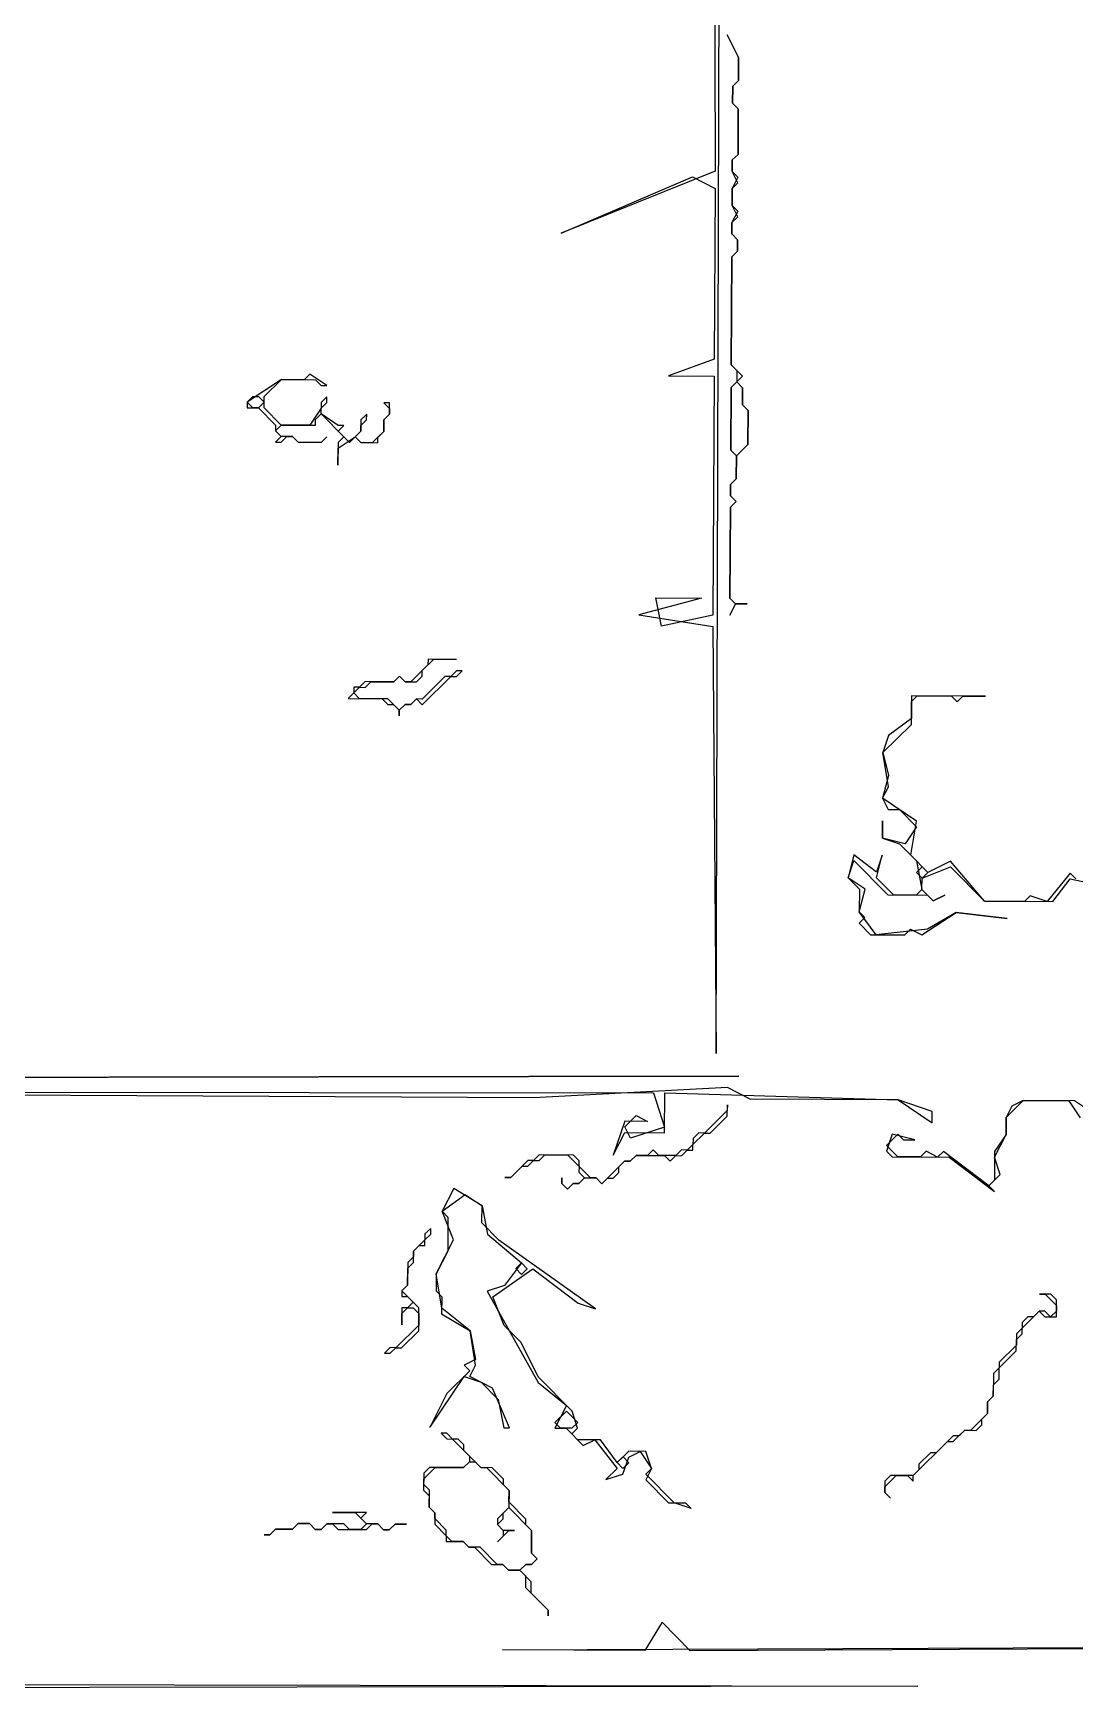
# Model space of a CAD drawing. Header units: inches. Extents: x 0 to 116, y 2 to 63.
# Drawn here: x 47.77 to 58.83, y 2.03 to 19.6 of the extents above; entities that cross this region are included whole.
import ezdxf

# ---------------------------------------------------------------- set-up
doc = ezdxf.new("R2010")
doc.units = ezdxf.units.IN

msp = doc.modelspace()

# ---------------------------------------------------------------- linework, layer by layer
for points in [[(19.39652, 34.26767), (19.33959, 11.85926), (18.49305, 11.68249), (19.33896, 11.73846), (19.38101, 8.23499), (39.43417, 8.25079), (19.38133, 8.29539), (19.51763, 34.32743), (19.56348, 8.47564), (55.26065, 8.53033), (19.62387, 8.47532)], [(19.39652, 34.26767), (19.33959, 11.85926), (18.49305, 11.68249), (19.33896, 11.73846), (19.38101, 8.23499), (39.43417, 8.25079), (19.38133, 8.29539), (19.51763, 34.32743), (19.56348, 8.47564), (55.26065, 8.53033), (19.62387, 8.47532)], [(55.13733, 19.58433), (55.25686, 19.3421), (55.2556, 19.1005), (55.19488, 19.04042), (55.19393, 18.85922), (55.25401, 18.7985), (55.25148, 18.31531), (55.19077, 18.25523), (55.19014, 18.13443), (55.25022, 18.07371), (55.18919, 17.95323), (55.18824, 17.77204), (55.24832, 17.71132), (55.18729, 17.59084), (55.18666, 17.47004), (55.24674, 17.40932), (55.24611, 17.28853), (55.18539, 17.22844), (55.17938, 16.08086), (55.23947, 16.02014), (55.23883, 15.89934), (55.17812, 15.83926), (55.17464, 15.17487), (55.23472, 15.11416), (55.23346, 14.87256), (55.17274, 14.81248), (55.17211, 14.69168), (55.23219, 14.63096), (55.17148, 14.57088), (55.16642, 13.60449), (55.2265, 13.54378), (55.16547, 13.42329), (55.2265, 13.54378), (55.3473, 13.54314), (55.2265, 13.54378), (55.16642, 13.60449), (55.17148, 14.57088), (55.23219, 14.63096), (55.17211, 14.69168), (55.17274, 14.81248), (55.23346, 14.87256), (55.23472, 15.11416), (55.35615, 15.23432), (55.35805, 15.59672), (55.29797, 15.65743), (55.29892, 15.83863), (55.23883, 15.89934), (55.29955, 15.95943), (55.17938, 16.08086), (55.18539, 17.22844), (55.24611, 17.28853), (55.24674, 17.40932), (55.18666, 17.47004), (55.18729, 17.59084), (55.24801, 17.65092), (55.18824, 17.77204), (55.18919, 17.95323), (55.2499, 18.01332), (55.19014, 18.13443), (55.19077, 18.25523), (55.25148, 18.31531), (55.25401, 18.7985), (55.19393, 18.85922), (55.19488, 19.04042), (55.2556, 19.1005), (55.25686, 19.3421)], [(55.13733, 19.58433), (55.25686, 19.3421), (55.2556, 19.1005), (55.19488, 19.04042), (55.19393, 18.85922), (55.25401, 18.7985), (55.25148, 18.31531), (55.19077, 18.25523), (55.19014, 18.13443), (55.25022, 18.07371), (55.18919, 17.95323), (55.18824, 17.77204), (55.24832, 17.71132), (55.18729, 17.59084), (55.18666, 17.47004), (55.24674, 17.40932), (55.24611, 17.28853), (55.18539, 17.22844), (55.17938, 16.08086), (55.23947, 16.02014), (55.23883, 15.89934), (55.17812, 15.83926), (55.17464, 15.17487), (55.23472, 15.11416), (55.23346, 14.87256), (55.17274, 14.81248), (55.17211, 14.69168), (55.23219, 14.63096), (55.17148, 14.57088), (55.16642, 13.60449), (55.2265, 13.54378), (55.16547, 13.42329), (55.2265, 13.54378), (55.3473, 13.54314), (55.2265, 13.54378), (55.16642, 13.60449), (55.17148, 14.57088), (55.23219, 14.63096), (55.17211, 14.69168), (55.17274, 14.81248), (55.23346, 14.87256), (55.23472, 15.11416), (55.35615, 15.23432), (55.35805, 15.59672), (55.29797, 15.65743), (55.29892, 15.83863), (55.23883, 15.89934), (55.29955, 15.95943), (55.17938, 16.08086), (55.18539, 17.22844), (55.24611, 17.28853), (55.24674, 17.40932), (55.18666, 17.47004), (55.18729, 17.59084), (55.24801, 17.65092), (55.18824, 17.77204), (55.18919, 17.95323), (55.2499, 18.01332), (55.19014, 18.13443), (55.19077, 18.25523), (55.25148, 18.31531), (55.25401, 18.7985), (55.19393, 18.85922), (55.19488, 19.04042), (55.2556, 19.1005), (55.25686, 19.3421)], [(50.04324, 15.68495), (50.04292, 15.62455), (50.16372, 15.62391), (50.34397, 15.44177), (50.34366, 15.38137), (50.40374, 15.32065), (50.34302, 15.26057), (50.40342, 15.26025), (50.46414, 15.32034), (50.52454, 15.32002), (50.58462, 15.2593), (50.82622, 15.25804), (50.88693, 15.31812), (50.82622, 15.25804), (50.58462, 15.2593), (50.52454, 15.32002), (50.40374, 15.32065), (50.34366, 15.38137), (50.40437, 15.44145), (50.76677, 15.43955), (50.76708, 15.49995), (50.8278, 15.56004), (51.06813, 15.31717), (51.00741, 15.25709), (51.00615, 15.01549), (51.0071, 15.19669), (51.18893, 15.31654), (51.24901, 15.25583), (51.43021, 15.25488), (51.43052, 15.31528), (51.49124, 15.37536), (51.49187, 15.49616), (51.55259, 15.55624), (51.55322, 15.67704), (51.49282, 15.67736), (51.5529, 15.61664), (51.55259, 15.55624), (51.49187, 15.49616), (51.49124, 15.37536), (51.36981, 15.25519), (51.24901, 15.25583), (51.18893, 15.31654), (51.24964, 15.37662), (51.24996, 15.43702), (51.31067, 15.49711), (51.31099, 15.55751), (51.25028, 15.49742), (51.24964, 15.37662), (51.12821, 15.25646), (51.00805, 15.37789), (51.06876, 15.43797), (51.00836, 15.43829), (50.8278, 15.56004), (50.82811, 15.62043), (50.88883, 15.68052), (50.88915, 15.74092), (50.82843, 15.68083), (50.82811, 15.62043), (50.70637, 15.43987), (50.40437, 15.44145), (50.22412, 15.6236), (50.22475, 15.7444), (50.4069, 15.92464), (50.7693, 15.92275), (50.82938, 15.86203), (50.88978, 15.86172), (50.70921, 15.98346), (50.6485, 15.92338), (50.4069, 15.92464)], [(50.04324, 15.68495), (50.04292, 15.62455), (50.16372, 15.62391), (50.34397, 15.44177), (50.34366, 15.38137), (50.40374, 15.32065), (50.34302, 15.26057), (50.40342, 15.26025), (50.46414, 15.32034), (50.52454, 15.32002), (50.58462, 15.2593), (50.82622, 15.25804), (50.88693, 15.31812), (50.82622, 15.25804), (50.58462, 15.2593), (50.52454, 15.32002), (50.40374, 15.32065), (50.34366, 15.38137), (50.40437, 15.44145), (50.76677, 15.43955), (50.76708, 15.49995), (50.8278, 15.56004), (51.06813, 15.31717), (51.00741, 15.25709), (51.00615, 15.01549), (51.0071, 15.19669), (51.18893, 15.31654), (51.24901, 15.25583), (51.43021, 15.25488), (51.43052, 15.31528), (51.49124, 15.37536), (51.49187, 15.49616), (51.55259, 15.55624), (51.55322, 15.67704), (51.49282, 15.67736), (51.5529, 15.61664), (51.55259, 15.55624), (51.49187, 15.49616), (51.49124, 15.37536), (51.36981, 15.25519), (51.24901, 15.25583), (51.18893, 15.31654), (51.24964, 15.37662), (51.24996, 15.43702), (51.31067, 15.49711), (51.31099, 15.55751), (51.25028, 15.49742), (51.24964, 15.37662), (51.12821, 15.25646), (51.00805, 15.37789), (51.06876, 15.43797), (51.00836, 15.43829), (50.8278, 15.56004), (50.82811, 15.62043), (50.88883, 15.68052), (50.88915, 15.74092), (50.82843, 15.68083), (50.82811, 15.62043), (50.70637, 15.43987), (50.40437, 15.44145), (50.22412, 15.6236), (50.22475, 15.7444), (50.4069, 15.92464), (50.7693, 15.92275), (50.82938, 15.86203), (50.88978, 15.86172), (50.70921, 15.98346), (50.6485, 15.92338), (50.4069, 15.92464)], [(55.23883, 15.89934), (55.29892, 15.83863), (55.29797, 15.65743), (55.35805, 15.59672), (55.35615, 15.23432), (55.23472, 15.11416), (55.17464, 15.17487), (55.17812, 15.83926)], [(50.04324, 15.68495), (50.10396, 15.74503), (50.16436, 15.74471), (50.22444, 15.684), (50.16372, 15.62391), (50.10332, 15.62423)], [(52.32355, 12.83417), (52.26315, 12.83448), (52.20243, 12.7744), (52.14203, 12.77472), (51.89917, 12.53438), (51.83877, 12.5347), (51.77806, 12.47462), (51.71766, 12.47493), (51.65694, 12.41485), (51.53677, 12.53628), (51.23478, 12.53786), (51.1747, 12.59858), (51.23541, 12.65866), (51.29581, 12.65835), (51.35653, 12.71843), (51.59812, 12.71716), (51.65884, 12.77725), (51.71892, 12.71653), (51.83972, 12.7159), (51.90043, 12.77598), (51.90075, 12.83638), (52.02218, 12.95655), (52.26378, 12.95528), (51.96178, 12.95686), (51.96147, 12.89646), (51.77932, 12.71621), (51.71892, 12.71653), (51.65884, 12.77725), (51.59812, 12.71716), (51.29613, 12.71874), (51.23541, 12.65866), (51.17501, 12.65898), (51.1747, 12.59858), (51.11398, 12.5385), (51.47638, 12.5366), (51.53646, 12.47588), (51.59686, 12.47557), (51.65694, 12.41485), (51.65662, 12.35445), (51.65694, 12.41485), (51.71766, 12.47493), (51.77806, 12.47462), (51.83877, 12.5347), (51.89885, 12.47399), (52.20243, 12.7744), (52.26283, 12.77408)], [(52.32355, 12.83417), (52.26315, 12.83448), (52.20243, 12.7744), (52.14203, 12.77472), (51.89917, 12.53438), (51.83877, 12.5347), (51.77806, 12.47462), (51.71766, 12.47493), (51.65694, 12.41485), (51.53677, 12.53628), (51.23478, 12.53786), (51.1747, 12.59858), (51.23541, 12.65866), (51.29581, 12.65835), (51.35653, 12.71843), (51.59812, 12.71716), (51.65884, 12.77725), (51.71892, 12.71653), (51.83972, 12.7159), (51.90043, 12.77598), (51.90075, 12.83638), (52.02218, 12.95655), (52.26378, 12.95528), (51.96178, 12.95686), (51.96147, 12.89646), (51.77932, 12.71621), (51.71892, 12.71653), (51.65884, 12.77725), (51.59812, 12.71716), (51.29613, 12.71874), (51.23541, 12.65866), (51.17501, 12.65898), (51.1747, 12.59858), (51.11398, 12.5385), (51.47638, 12.5366), (51.53646, 12.47588), (51.59686, 12.47557), (51.65694, 12.41485), (51.65662, 12.35445), (51.65694, 12.41485), (51.71766, 12.47493), (51.77806, 12.47462), (51.83877, 12.5347), (51.89885, 12.47399), (52.20243, 12.7744), (52.26283, 12.77408)], [(57.14441, 10.6949), (57.20513, 10.75498), (57.26521, 10.69426), (57.20449, 10.63418)], [(57.31233, 8.15718), (56.95056, 8.27988), (55.38018, 8.2881), (55.13922, 8.41016), (53.08502, 8.30012), (39.7368, 8.37001), (39.49394, 8.12968), (39.7368, 8.37001), (54.35371, 8.35388), (54.47262, 7.99085), (54.10959, 7.87195), (54.04982, 7.99306), (54.17125, 8.11323), (54.29173, 8.0522), (54.05014, 8.05346), (53.92744, 7.6917), (54.04951, 7.93266), (54.4723, 7.93045), (54.47451, 8.35324), (56.95056, 8.27988), (57.31169, 8.03638)], [(57.31233, 8.15718), (56.95056, 8.27988), (55.38018, 8.2881), (55.13922, 8.41016), (53.08502, 8.30012), (39.7368, 8.37001), (39.49394, 8.12968), (39.7368, 8.37001), (54.35371, 8.35388), (54.47262, 7.99085), (54.10959, 7.87195), (54.04982, 7.99306), (54.17125, 8.11323), (54.29173, 8.0522), (54.05014, 8.05346), (53.92744, 7.6917), (54.04951, 7.93266), (54.4723, 7.93045), (54.47451, 8.35324), (56.95056, 8.27988), (57.31169, 8.03638)], [(55.13827, 8.22897), (55.13796, 8.16857), (54.89509, 7.92823), (54.83469, 7.92855), (54.77398, 7.86847), (54.77366, 7.80807), (54.71295, 7.74799), (54.65255, 7.7483), (54.59183, 7.68822), (54.41064, 7.68917), (54.35055, 7.74988), (54.28984, 7.6898), (54.16904, 7.69043), (54.10832, 7.63035), (54.04792, 7.63067), (53.80506, 7.39033), (53.74498, 7.45105), (53.68458, 7.45137), (53.56441, 7.5728), (53.56473, 7.6332), (53.50465, 7.69391), (53.14225, 7.69581), (53.08154, 7.63573), (53.02114, 7.63604), (52.83899, 7.45579), (52.77859, 7.45611), (52.83899, 7.45579), (52.96042, 7.57596), (53.02082, 7.57564), (53.08154, 7.63573), (53.14194, 7.63541), (53.20265, 7.69549), (53.44425, 7.69423), (53.56441, 7.5728), (53.5641, 7.5124), (53.62418, 7.45168), (53.56347, 7.3916), (53.50307, 7.39192), (53.44235, 7.33183), (53.38227, 7.39255), (53.38258, 7.45295), (53.38227, 7.39255), (53.44235, 7.33183), (53.50307, 7.39192), (53.56347, 7.3916), (53.62418, 7.45168), (53.74498, 7.45105), (53.80506, 7.39033), (53.86578, 7.45042), (53.92618, 7.4501), (53.98689, 7.51018), (53.98721, 7.57058), (54.04792, 7.63067), (54.10832, 7.63035), (54.16904, 7.69043), (54.47103, 7.68885), (54.53112, 7.62814), (54.59183, 7.68822), (54.65223, 7.6879), (54.71295, 7.74799), (54.77335, 7.74767), (54.77366, 7.80807), (54.89509, 7.92823), (54.95549, 7.92792), (55.13764, 8.10817)], [(55.13827, 8.22897), (55.13796, 8.16857), (54.89509, 7.92823), (54.83469, 7.92855), (54.77398, 7.86847), (54.77366, 7.80807), (54.71295, 7.74799), (54.65255, 7.7483), (54.59183, 7.68822), (54.41064, 7.68917), (54.35055, 7.74988), (54.28984, 7.6898), (54.16904, 7.69043), (54.10832, 7.63035), (54.04792, 7.63067), (53.80506, 7.39033), (53.74498, 7.45105), (53.68458, 7.45137), (53.56441, 7.5728), (53.56473, 7.6332), (53.50465, 7.69391), (53.14225, 7.69581), (53.08154, 7.63573), (53.02114, 7.63604), (52.83899, 7.45579), (52.77859, 7.45611), (52.83899, 7.45579), (52.96042, 7.57596), (53.02082, 7.57564), (53.08154, 7.63573), (53.14194, 7.63541), (53.20265, 7.69549), (53.44425, 7.69423), (53.56441, 7.5728), (53.5641, 7.5124), (53.62418, 7.45168), (53.56347, 7.3916), (53.50307, 7.39192), (53.44235, 7.33183), (53.38227, 7.39255), (53.38258, 7.45295), (53.38227, 7.39255), (53.44235, 7.33183), (53.50307, 7.39192), (53.56347, 7.3916), (53.62418, 7.45168), (53.74498, 7.45105), (53.80506, 7.39033), (53.86578, 7.45042), (53.92618, 7.4501), (53.98689, 7.51018), (53.98721, 7.57058), (54.04792, 7.63067), (54.10832, 7.63035), (54.16904, 7.69043), (54.47103, 7.68885), (54.53112, 7.62814), (54.59183, 7.68822), (54.65223, 7.6879), (54.71295, 7.74799), (54.77335, 7.74767), (54.77366, 7.80807), (54.89509, 7.92823), (54.95549, 7.92792), (55.13764, 8.10817)], [(52.23437, 7.33816), (52.1123, 7.09719), (52.17239, 7.03648), (52.17049, 6.67408), (52.04843, 6.43312), (52.04748, 6.25192), (52.10756, 6.19121), (52.10661, 6.01001), (52.40766, 5.82723), (52.46648, 5.52492), (52.34536, 5.46515), (52.40544, 5.40444), (52.16258, 5.1641), (51.97949, 4.80266), (52.34473, 5.34435), (52.52561, 5.28301), (52.70586, 5.10086), (52.76468, 4.79855), (52.82508, 4.79823), (52.64609, 5.22197), (52.40513, 5.34404), (52.46616, 5.46452), (52.40766, 5.82723), (52.10693, 6.07041), (52.04843, 6.43312), (52.23152, 6.79457), (52.1123, 7.09719), (52.35485, 7.27713), (52.53541, 7.15538), (52.59423, 6.85307), (52.95505, 6.54917), (52.77258, 6.30853), (52.59107, 6.24908), (53.1296, 5.27984), (53.43033, 5.03666), (53.30827, 4.7957), (53.42907, 4.79507), (53.60932, 4.61292), (53.73043, 4.67269), (53.97045, 4.36943), (53.84902, 4.24926), (54.03053, 4.30871), (54.09188, 4.48959), (54.21299, 4.54936), (54.33284, 4.36753), (54.27181, 4.24705), (54.51214, 4.00419), (54.69334, 4.00324), (54.75342, 3.94252), (54.57254, 4.00387), (54.27213, 4.30745), (54.33284, 4.36753), (54.27339, 4.54904), (54.09219, 4.54999), (53.97076, 4.42983), (53.79083, 4.67237), (53.54923, 4.67364), (53.48915, 4.73435), (53.54987, 4.79444), (53.49042, 4.97595), (53.12992, 5.34024), (52.95062, 5.70359), (52.77037, 5.88573), (52.65115, 6.18836), (53.07553, 6.48814), (53.55682, 6.12322), (53.73771, 6.06187), (52.71471, 6.79204), (52.53447, 6.97418), (52.53541, 7.15538)], [(52.23437, 7.33816), (52.1123, 7.09719), (52.17239, 7.03648), (52.17049, 6.67408), (52.04843, 6.43312), (52.04748, 6.25192), (52.10756, 6.19121), (52.10661, 6.01001), (52.40766, 5.82723), (52.46648, 5.52492), (52.34536, 5.46515), (52.40544, 5.40444), (52.16258, 5.1641), (51.97949, 4.80266), (52.34473, 5.34435), (52.52561, 5.28301), (52.70586, 5.10086), (52.76468, 4.79855), (52.82508, 4.79823), (52.64609, 5.22197), (52.40513, 5.34404), (52.46616, 5.46452), (52.40766, 5.82723), (52.10693, 6.07041), (52.04843, 6.43312), (52.23152, 6.79457), (52.1123, 7.09719), (52.35485, 7.27713), (52.53541, 7.15538), (52.59423, 6.85307), (52.95505, 6.54917), (52.77258, 6.30853), (52.59107, 6.24908), (53.1296, 5.27984), (53.43033, 5.03666), (53.30827, 4.7957), (53.42907, 4.79507), (53.60932, 4.61292), (53.73043, 4.67269), (53.97045, 4.36943), (53.84902, 4.24926), (54.03053, 4.30871), (54.09188, 4.48959), (54.21299, 4.54936), (54.33284, 4.36753), (54.27181, 4.24705), (54.51214, 4.00419), (54.69334, 4.00324), (54.75342, 3.94252), (54.57254, 4.00387), (54.27213, 4.30745), (54.33284, 4.36753), (54.27339, 4.54904), (54.09219, 4.54999), (53.97076, 4.42983), (53.79083, 4.67237), (53.54923, 4.67364), (53.48915, 4.73435), (53.54987, 4.79444), (53.49042, 4.97595), (53.12992, 5.34024), (52.95062, 5.70359), (52.77037, 5.88573), (52.65115, 6.18836), (53.07553, 6.48814), (53.55682, 6.12322), (53.73771, 6.06187), (52.71471, 6.79204), (52.53447, 6.97418), (52.53541, 7.15538)], [(51.99056, 6.91663), (51.92984, 6.85655), (51.92953, 6.79615), (51.80809, 6.67598), (51.80778, 6.61558), (51.74706, 6.5555), (51.7458, 6.3139), (51.68508, 6.25382), (51.68477, 6.19342), (51.74517, 6.1931), (51.80525, 6.13239), (51.74453, 6.07231), (51.68413, 6.07262), (51.68318, 5.89142), (51.68382, 6.01222), (51.74453, 6.07231), (51.80493, 6.07199), (51.86501, 6.01127), (51.86438, 5.89048), (51.62152, 5.65014), (51.56112, 5.65046), (51.50041, 5.59038), (51.56081, 5.59006), (51.62152, 5.65014), (51.68192, 5.64983), (51.86407, 5.83008), (51.86533, 6.07167), (51.68508, 6.25382), (51.7458, 6.3139), (51.74675, 6.4951), (51.80746, 6.55518), (51.80809, 6.67598), (51.86881, 6.73606), (51.92921, 6.73575), (51.92953, 6.79615), (51.99024, 6.85623)], [(51.99056, 6.91663), (51.92984, 6.85655), (51.92953, 6.79615), (51.80809, 6.67598), (51.80778, 6.61558), (51.74706, 6.5555), (51.7458, 6.3139), (51.68508, 6.25382), (51.68477, 6.19342), (51.74517, 6.1931), (51.80525, 6.13239), (51.74453, 6.07231), (51.68413, 6.07262), (51.68318, 5.89142), (51.68382, 6.01222), (51.74453, 6.07231), (51.80493, 6.07199), (51.86501, 6.01127), (51.86438, 5.89048), (51.62152, 5.65014), (51.56112, 5.65046), (51.50041, 5.59038), (51.56081, 5.59006), (51.62152, 5.65014), (51.68192, 5.64983), (51.86407, 5.83008), (51.86533, 6.07167), (51.68508, 6.25382), (51.7458, 6.3139), (51.74675, 6.4951), (51.80746, 6.55518), (51.80809, 6.67598), (51.86881, 6.73606), (51.92921, 6.73575), (51.92953, 6.79615), (51.99024, 6.85623)], [(52.89433, 6.48909), (52.95505, 6.54917), (53.01513, 6.48846), (52.95441, 6.42838)], [(58.57059, 6.21777), (58.44979, 6.2184), (58.51019, 6.21808), (58.63035, 6.09665), (58.63004, 6.03625), (58.56932, 5.97617), (58.50924, 6.03689), (58.44884, 6.0372), (58.38813, 5.97712), (58.32773, 5.97744), (58.26701, 5.91735), (58.26669, 5.85695), (58.20598, 5.79687), (58.20535, 5.67607), (58.0232, 5.49582), (58.02288, 5.43542), (57.96217, 5.37534), (57.9609, 5.13374), (57.90019, 5.07366), (57.89956, 4.95286), (57.71741, 4.77261), (57.65701, 4.77293), (57.59629, 4.71285), (57.5359, 4.71316), (57.35375, 4.53292), (57.29335, 4.53323), (57.17192, 4.41307), (57.1716, 4.35267), (57.11089, 4.29258), (56.86929, 4.29385), (56.80858, 4.23377), (56.80794, 4.11297), (56.86803, 4.05225), (56.80794, 4.11297), (56.80826, 4.17337), (56.92969, 4.29353), (57.05049, 4.2929), (57.11057, 4.23218), (57.11089, 4.29258), (57.47518, 4.65308), (57.53558, 4.65276), (57.65701, 4.77293), (57.77781, 4.7723), (57.83852, 4.83238), (57.83884, 4.89278), (57.89956, 4.95286), (57.90019, 5.07366), (57.9609, 5.13374), (57.96154, 5.25454), (58.02225, 5.31463), (58.02288, 5.43542), (58.20503, 5.61567), (58.20566, 5.73647), (58.26638, 5.79655), (58.26669, 5.85695), (58.44884, 6.0372), (58.50892, 5.97649), (58.62972, 5.97585), (58.63067, 6.15705)], [(58.57059, 6.21777), (58.44979, 6.2184), (58.51019, 6.21808), (58.63035, 6.09665), (58.63004, 6.03625), (58.56932, 5.97617), (58.50924, 6.03689), (58.44884, 6.0372), (58.38813, 5.97712), (58.32773, 5.97744), (58.26701, 5.91735), (58.26669, 5.85695), (58.20598, 5.79687), (58.20535, 5.67607), (58.0232, 5.49582), (58.02288, 5.43542), (57.96217, 5.37534), (57.9609, 5.13374), (57.90019, 5.07366), (57.89956, 4.95286), (57.71741, 4.77261), (57.65701, 4.77293), (57.59629, 4.71285), (57.5359, 4.71316), (57.35375, 4.53292), (57.29335, 4.53323), (57.17192, 4.41307), (57.1716, 4.35267), (57.11089, 4.29258), (56.86929, 4.29385), (56.80858, 4.23377), (56.80794, 4.11297), (56.86803, 4.05225), (56.80794, 4.11297), (56.80826, 4.17337), (56.92969, 4.29353), (57.05049, 4.2929), (57.11057, 4.23218), (57.11089, 4.29258), (57.47518, 4.65308), (57.53558, 4.65276), (57.65701, 4.77293), (57.77781, 4.7723), (57.83852, 4.83238), (57.83884, 4.89278), (57.89956, 4.95286), (57.90019, 5.07366), (57.9609, 5.13374), (57.96154, 5.25454), (58.02225, 5.31463), (58.02288, 5.43542), (58.20503, 5.61567), (58.20566, 5.73647), (58.26638, 5.79655), (58.26669, 5.85695), (58.44884, 6.0372), (58.50892, 5.97649), (58.62972, 5.97585), (58.63067, 6.15705)], [(53.30859, 4.8561), (53.43002, 4.97627), (53.55018, 4.85483), (53.48947, 4.79475), (53.36867, 4.79538)], [(52.09997, 4.74163), (52.16005, 4.68091), (52.22045, 4.68059), (52.4007, 4.49845), (52.40038, 4.43805), (52.33967, 4.37797), (51.97727, 4.37986), (51.91656, 4.31978), (51.91561, 4.13858), (51.97569, 4.07787), (51.97506, 3.95707), (52.03514, 3.89635), (52.03451, 3.77556), (52.15468, 3.65413), (52.15436, 3.59373), (52.33556, 3.59278), (52.39564, 3.53206), (52.45604, 3.53175), (52.63629, 3.3496), (52.75709, 3.34897), (52.81717, 3.28825), (52.93797, 3.28762), (52.99805, 3.2269), (52.99742, 3.10611), (53.23775, 2.86324), (53.23743, 2.80284), (53.23775, 2.86324), (53.0575, 3.04539), (53.05813, 3.16619), (52.93797, 3.28762), (52.99868, 3.3477), (53.05908, 3.34739), (53.1198, 3.40747), (53.05972, 3.46818), (53.06098, 3.70978), (53.0009, 3.7705), (53.00121, 3.8309), (52.82097, 4.01304), (52.8216, 4.13384), (52.76151, 4.19456), (52.76183, 4.25495), (52.64167, 4.37639), (52.52087, 4.37702), (52.34062, 4.55916), (52.34093, 4.61956), (52.28085, 4.68028), (52.22045, 4.68059), (52.16037, 4.74131)], [(52.09997, 4.74163), (52.16005, 4.68091), (52.22045, 4.68059), (52.4007, 4.49845), (52.40038, 4.43805), (52.33967, 4.37797), (51.97727, 4.37986), (51.91656, 4.31978), (51.91561, 4.13858), (51.97569, 4.07787), (51.97506, 3.95707), (52.03514, 3.89635), (52.03451, 3.77556), (52.15468, 3.65413), (52.15436, 3.59373), (52.33556, 3.59278), (52.39564, 3.53206), (52.45604, 3.53175), (52.63629, 3.3496), (52.75709, 3.34897), (52.81717, 3.28825), (52.93797, 3.28762), (52.99805, 3.2269), (52.99742, 3.10611), (53.23775, 2.86324), (53.23743, 2.80284), (53.23775, 2.86324), (53.0575, 3.04539), (53.05813, 3.16619), (52.93797, 3.28762), (52.99868, 3.3477), (53.05908, 3.34739), (53.1198, 3.40747), (53.05972, 3.46818), (53.06098, 3.70978), (53.0009, 3.7705), (53.00121, 3.8309), (52.82097, 4.01304), (52.8216, 4.13384), (52.76151, 4.19456), (52.76183, 4.25495), (52.64167, 4.37639), (52.52087, 4.37702), (52.34062, 4.55916), (52.34093, 4.61956), (52.28085, 4.68028), (52.22045, 4.68059), (52.16037, 4.74131)], [(51.91624, 4.25938), (52.03767, 4.37955), (52.33967, 4.37797), (52.40038, 4.43805), (52.46078, 4.43773), (52.52087, 4.37702), (52.58127, 4.3767), (52.8216, 4.13384), (52.82065, 3.95264), (52.69922, 3.83248), (52.6989, 3.77208), (52.75898, 3.71136), (52.75867, 3.65096), (52.69795, 3.59088), (52.81938, 3.71105), (52.87978, 3.71073), (52.75898, 3.71136), (52.6989, 3.77208), (52.75962, 3.83216), (52.75993, 3.89256), (52.82065, 3.95264), (53.06098, 3.70978), (53.05972, 3.46818), (53.1198, 3.40747), (53.05908, 3.34739), (52.99868, 3.3477), (52.93797, 3.28762), (52.81717, 3.28825), (52.75709, 3.34897), (52.69669, 3.34928), (52.51644, 3.53143), (52.39564, 3.53206), (52.33556, 3.59278), (52.21476, 3.59341), (52.15468, 3.65413), (52.15499, 3.71452), (52.03483, 3.83596), (52.03514, 3.89635), (51.97506, 3.95707), (51.97601, 4.13827), (51.91593, 4.19898)], [(53.97076, 4.42983), (54.03148, 4.48991), (54.09156, 4.42919), (54.03085, 4.36911)], [(50.2219, 3.66425), (50.2823, 3.66393), (50.34302, 3.72401), (50.52422, 3.72306), (50.58493, 3.78315), (50.70573, 3.78251), (50.76581, 3.7218), (50.82621, 3.72148), (50.88693, 3.78156), (50.94733, 3.78125), (51.00741, 3.72053), (51.3094, 3.71895), (51.37012, 3.77903), (51.43052, 3.77872), (51.4906, 3.718), (51.551, 3.71769), (51.61172, 3.77777), (51.73252, 3.77714), (51.61172, 3.77777), (51.551, 3.71769), (51.4906, 3.718), (51.43052, 3.77872), (51.30972, 3.77935), (51.24964, 3.84007), (51.31035, 3.90015), (50.94796, 3.90205), (51.18956, 3.90078), (51.30972, 3.77935), (51.24901, 3.71927), (51.12821, 3.7199), (51.06812, 3.78062), (50.88693, 3.78156), (50.82621, 3.72148), (50.76581, 3.7218), (50.70573, 3.78251), (50.58493, 3.78315), (50.52422, 3.72306), (50.34302, 3.72401), (50.2823, 3.66393)], [(50.2219, 3.66425), (50.2823, 3.66393), (50.34302, 3.72401), (50.52422, 3.72306), (50.58493, 3.78315), (50.70573, 3.78251), (50.76581, 3.7218), (50.82621, 3.72148), (50.88693, 3.78156), (50.94733, 3.78125), (51.00741, 3.72053), (51.3094, 3.71895), (51.37012, 3.77903), (51.43052, 3.77872), (51.4906, 3.718), (51.551, 3.71769), (51.61172, 3.77777), (51.73252, 3.77714), (51.61172, 3.77777), (51.551, 3.71769), (51.4906, 3.718), (51.43052, 3.77872), (51.30972, 3.77935), (51.24964, 3.84007), (51.31035, 3.90015), (50.94796, 3.90205), (51.18956, 3.90078), (51.30972, 3.77935), (51.24901, 3.71927), (51.12821, 3.7199), (51.06812, 3.78062), (50.88693, 3.78156), (50.82621, 3.72148), (50.76581, 3.7218), (50.70573, 3.78251), (50.58493, 3.78315), (50.52422, 3.72306), (50.34302, 3.72401), (50.2823, 3.66393)], [(52.75234, 2.44298), (72.62462, 2.52013), (72.80392, 2.15679), (70.50875, 2.1688), (98.23324, 2.26524), (85.91086, 2.14856), (85.97284, 2.45024), (86.69763, 2.44644), (86.45666, 2.56851), (85.72966, 2.14951), (72.92472, 2.15615), (72.62462, 2.52013), (54.74552, 2.43254), (54.4451, 2.73612), (54.26232, 2.43507)], [(52.75234, 2.44298), (72.62462, 2.52013), (72.80392, 2.15679), (70.50875, 2.1688), (98.23324, 2.26524), (85.91086, 2.14856), (85.97284, 2.45024), (86.69763, 2.44644), (86.45666, 2.56851), (85.72966, 2.14951), (72.92472, 2.15615), (72.62462, 2.52013), (54.74552, 2.43254), (54.4451, 2.73612), (54.26232, 2.43507)], [(39.40191, 2.09008), (57.15959, 2.0575), (39.58279, 2.02873), (39.46263, 2.15016), (39.46421, 2.45216)], [(39.40191, 2.09008), (57.15959, 2.0575), (39.58279, 2.02873), (39.46263, 2.15016), (39.46421, 2.45216)]]:
    msp.add_lwpolyline(points, close=True)
for points in [[(54.9672, 33.2358), (55.00894, 18.13538), (53.37468, 17.47953), (54.76703, 18.07624), (55.00799, 17.95418), (54.9985, 16.14221), (54.51436, 15.96354), (54.99755, 15.96101), (54.98427, 13.42424), (54.44005, 13.30629), (54.38123, 13.6086), (54.86442, 13.60607), (54.19908, 13.42835), (54.98364, 13.30345), (55.02032, 8.77319), (55.09148, 33.89956)], [(54.9672, 33.2358), (55.00894, 18.13538), (53.37468, 17.47953), (54.76703, 18.07624), (55.00799, 17.95418), (54.9985, 16.14221), (54.51436, 15.96354), (54.99755, 15.96101), (54.98427, 13.42424), (54.44005, 13.30629), (54.38123, 13.6086), (54.86442, 13.60607), (54.19908, 13.42835), (54.98364, 13.30345), (55.02032, 8.77319), (55.09148, 33.89956)], [(58.83527, 10.62564), (58.77519, 10.68636), (58.53201, 10.38563), (58.35113, 10.44697), (58.29041, 10.38689), (57.86762, 10.3891), (57.50744, 10.8138), (57.26521, 10.69426), (57.08496, 10.87641), (57.14726, 11.23849), (56.78613, 11.48198), (56.84716, 11.60246), (56.78866, 11.96518), (57.09223, 12.26559), (57.0935, 12.50719), (57.15421, 12.56727), (57.51661, 12.56537), (57.57669, 12.50466), (57.63741, 12.56474), (57.879, 12.56347), (57.09382, 12.56759), (57.09255, 12.32599), (56.85, 12.14606), (56.78866, 11.96518), (56.84779, 11.72326), (56.78613, 11.48198), (56.84589, 11.36087), (56.96669, 11.36024), (57.14694, 11.17809), (57.02519, 10.99752), (56.78391, 11.05919), (56.78486, 11.24039), (56.78391, 11.05919), (56.96479, 10.99784), (57.14504, 10.81569), (57.20386, 10.51338), (57.14315, 10.4533), (56.90155, 10.45456), (56.7213, 10.63671), (56.78296, 10.87799), (56.72162, 10.69711), (56.48097, 10.87957), (56.4193, 10.63829), (56.53947, 10.51686), (56.5382, 10.27526), (56.59829, 10.21455), (56.53757, 10.15447), (56.65774, 10.03303), (57.02013, 10.03114), (57.08085, 10.09122), (57.20133, 10.03019), (57.56499, 10.26989), (58.10827, 10.20664), (57.56499, 10.26989), (57.26205, 10.09027), (56.71814, 10.03272), (56.5382, 10.27526), (56.59987, 10.51654), (56.4193, 10.63829), (56.48065, 10.81917), (56.84115, 10.45488), (57.26394, 10.45267), (57.32403, 10.39195), (57.44514, 10.45172), (57.32403, 10.39195), (57.20386, 10.51338), (57.20449, 10.63418), (57.50712, 10.7534), (57.86762, 10.3891), (58.59241, 10.38531), (58.77487, 10.62596), (59.07655, 10.56398)], [(58.83527, 10.62564), (58.77519, 10.68636), (58.53201, 10.38563), (58.35113, 10.44697), (58.29041, 10.38689), (57.86762, 10.3891), (57.50744, 10.8138), (57.26521, 10.69426), (57.08496, 10.87641), (57.14726, 11.23849), (56.78613, 11.48198), (56.84716, 11.60246), (56.78866, 11.96518), (57.09223, 12.26559), (57.0935, 12.50719), (57.15421, 12.56727), (57.51661, 12.56537), (57.57669, 12.50466), (57.63741, 12.56474), (57.879, 12.56347), (57.09382, 12.56759), (57.09255, 12.32599), (56.85, 12.14606), (56.78866, 11.96518), (56.84779, 11.72326), (56.78613, 11.48198), (56.84589, 11.36087), (56.96669, 11.36024), (57.14694, 11.17809), (57.02519, 10.99752), (56.78391, 11.05919), (56.78486, 11.24039), (56.78391, 11.05919), (56.96479, 10.99784), (57.14504, 10.81569), (57.20386, 10.51338), (57.14315, 10.4533), (56.90155, 10.45456), (56.7213, 10.63671), (56.78296, 10.87799), (56.72162, 10.69711), (56.48097, 10.87957), (56.4193, 10.63829), (56.53947, 10.51686), (56.5382, 10.27526), (56.59829, 10.21455), (56.53757, 10.15447), (56.65774, 10.03303), (57.02013, 10.03114), (57.08085, 10.09122), (57.20133, 10.03019), (57.56499, 10.26989), (58.10827, 10.20664), (57.56499, 10.26989), (57.26205, 10.09027), (56.71814, 10.03272), (56.5382, 10.27526), (56.59987, 10.51654), (56.4193, 10.63829), (56.48065, 10.81917), (56.84115, 10.45488), (57.26394, 10.45267), (57.32403, 10.39195), (57.44514, 10.45172), (57.32403, 10.39195), (57.20386, 10.51338), (57.20449, 10.63418), (57.50712, 10.7534), (57.86762, 10.3891), (58.59241, 10.38531), (58.77487, 10.62596), (59.07655, 10.56398)], [(59.0035, 8.14833), (58.82294, 8.27007), (58.27934, 8.27292), (58.15823, 8.21315), (58.0972, 8.09267), (58.09625, 7.91147), (57.9745, 7.73091), (57.97292, 7.42891), (57.91221, 7.36883), (57.43091, 7.73375), (57.37019, 7.67367), (57.24971, 7.7347), (57.189, 7.67462), (56.9474, 7.67589), (56.82723, 7.79732), (56.94867, 7.91748), (57.00875, 7.85677), (57.12955, 7.85613), (56.88827, 7.9178), (56.82692, 7.73692), (56.887, 7.6762), (57.49099, 7.67304), (57.97229, 7.30811), (57.91221, 7.36883), (58.03364, 7.489), (57.97419, 7.67051), (58.09625, 7.91147), (58.0972, 8.09267), (58.27934, 8.27292), (58.76254, 8.27039), (58.88239, 8.08856)], [(59.0035, 8.14833), (58.82294, 8.27007), (58.27934, 8.27292), (58.15823, 8.21315), (58.0972, 8.09267), (58.09625, 7.91147), (57.9745, 7.73091), (57.97292, 7.42891), (57.91221, 7.36883), (57.43091, 7.73375), (57.37019, 7.67367), (57.24971, 7.7347), (57.189, 7.67462), (56.9474, 7.67589), (56.82723, 7.79732), (56.94867, 7.91748), (57.00875, 7.85677), (57.12955, 7.85613), (56.88827, 7.9178), (56.82692, 7.73692), (56.887, 7.6762), (57.49099, 7.67304), (57.97229, 7.30811), (57.91221, 7.36883), (58.03364, 7.489), (57.97419, 7.67051), (58.09625, 7.91147), (58.0972, 8.09267), (58.27934, 8.27292), (58.76254, 8.27039), (58.88239, 8.08856)]]:
    msp.add_lwpolyline(points)

doc.saveas('drawing.dxf')
